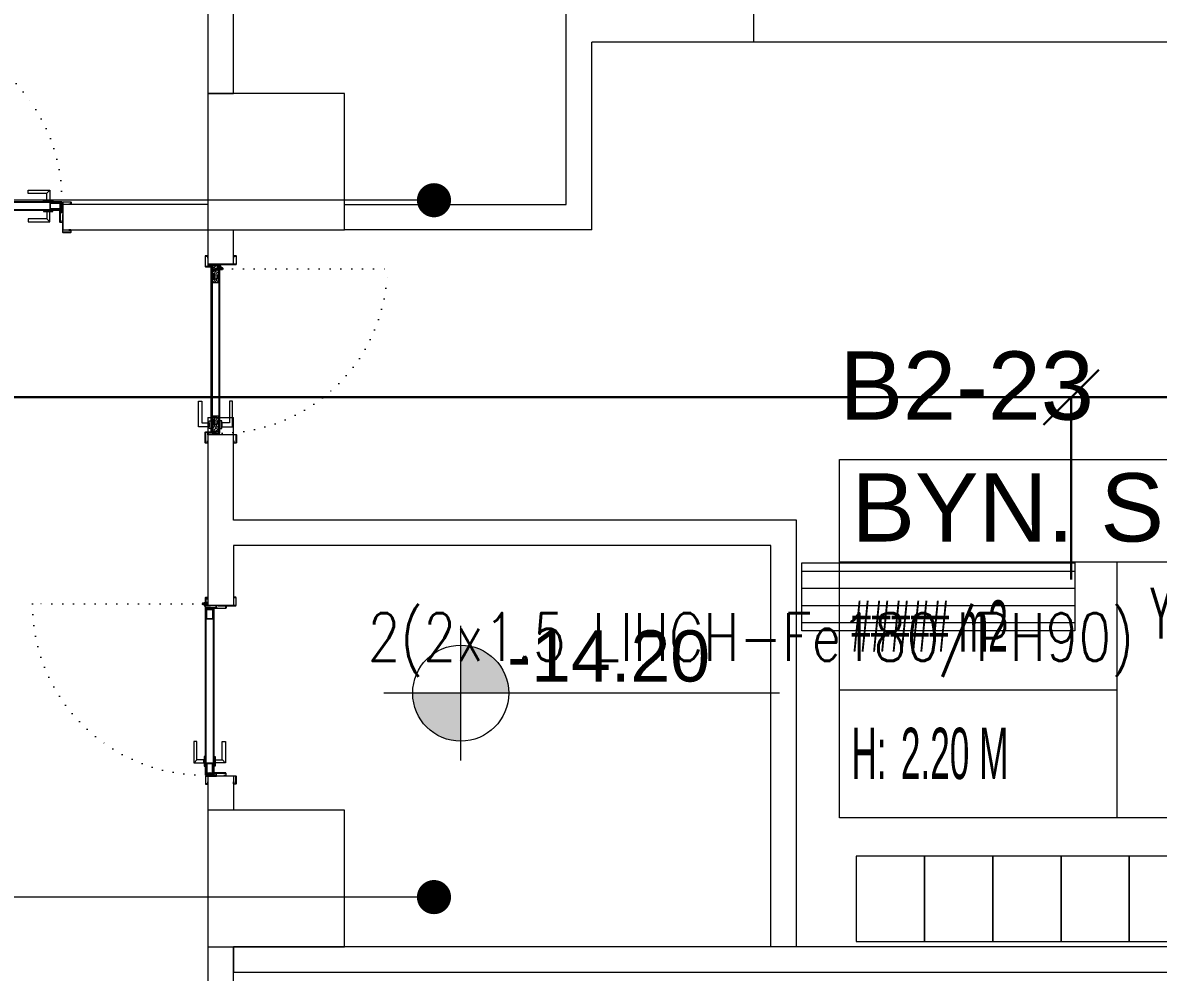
# Model space of a CAD drawing. Header units: metres. Extents: x -19121 to 152404, y -12107 to 46241.
# Drawn here: x 11131 to 11797, y 1585 to 2141 of the extents above; entities that cross this region are included whole.
import ezdxf
from ezdxf.enums import TextEntityAlignment as Align

# ---------------------------------------------------------------- set-up
doc = ezdxf.new("R2010")
doc.units = ezdxf.units.M
doc.header["$LTSCALE"] = 50
doc.header["$MEASUREMENT"] = 0
doc.linetypes.add('DOT2', pattern=[0.125, 0, -0.125])
doc.linetypes.add('HIDDEN', pattern=[0.375, 0.25, -0.125])
doc.layers.get('0').update_dxf_attribs({"color": 9, "lineweight": 9})
for name, color, linetype, lineweight in [('00', 9, 'Continuous', 9), ('01', 9, 'Continuous', 9), ('05', 9, 'Continuous', 9), ('06B', 9, 'Continuous', 9), ('06C @ 1', 9, 'Continuous', 9), ('09', 9, 'Continuous', 9), ('10', 9, 'Continuous', 9), ('12', 9, 'Continuous', 9), ('20', 9, 'DOT2', 9), ('21', 9, 'Continuous', 9), ('21_mahal200', 9, 'Continuous', 9), ('E-MODÜL HATTI', 6, 'Continuous', 30), ('E-YAZI', 7, 'Continuous', 30), ('TEFRİŞ', 9, 'Continuous', 9)]:
    doc.layers.add(name, color=color, linetype=linetype, lineweight=lineweight)
doc.styles.add('Arial', font='arial.ttf', dxfattribs={"height": 2.5})
doc.styles.add('E-YAZI', font='txttw.shx', dxfattribs={"height": 200})
doc.styles.add('MuuM_TEXT-ITALIC', font='ARIALNI.TTF')
doc.styles.add('MuuM_TEXT-STANDART', font='ARIALN.TTF')
doc.dimstyles.new('MuuM_DIM200', dxfattribs={"dimscale": 20, "dimtxt": 2, "dimasz": 1, "dimexe": 1, "dimexo": 1, "dimgap": 1, "dimtad": 1, "dimdec": 1, "dimrnd": 0.5, "dimdsep": 46, "dimtxsty": 'MuuM_TEXT-STANDART', "dimblk": 'ARCHTICK', "dimcen": 0, "dimdle": 0.15, "dimclrd": 256, "dimclre": 256, "dimclrt": 256, "dimadec": 0, "dimazin": 0, "dimtfac": 5, "dimtdec": 1, "dimtix": 1, "dimtmove": 2, "dimatfit": 3, "dimldrblk": 'DOT', "dimfxl": 3, "dimfxlon": 1, "dimtolj": 1, "dimlwd": -1, "dimlwe": -1, "dimarcsym": 0})

# ---------------------------------------------------------------- blocks, each defined once
blk = doc.blocks.new('p-kolon_80x80')
blk.add_lwpolyline([(-40, -40), (40, -40), (40, 40), (-40, 40)], close=True)
blk = doc.blocks.new('2.bod.sitatik')
at = {"layer": '01'}
blk.add_lwpolyline([(12385, -7750), (12385, -7030), (12385, -7030), (12345, -7030), (12345, -6950), (12385, -6950), (12385, -6950), (12385, -6322.78), (12319.48, -6190), (12040, -6190), (12040, -6610), (11990, -6610), (11990, -6500), (11600, -6500), (11600, -6500), (11560, -6500), (11560, -6460), (11990, -6460), (11990, -6190), (11560, -6190), (11560, -4550.46)], dxfattribs=at)
for p in [(11280, -6570), (11280, -6990)]:
    blk.add_blockref('p-kolon_80x80', p, dxfattribs=at)
blk = doc.blocks.new('gr-p-barel kilitli kapı kolu')
at = {"flags": 128}
for points in [[(-0.9, 0.8), (-0.9, 4.9), (-11.7, 4.9), (-11.7, 6.7), (0.9, 6.7), (0.9, 0.8)], [(-0.8, 5), (0.8, 6.6)]]:
    blk.add_lwpolyline(points, dxfattribs=at)
blk.add_lwpolyline([(-2.75, 0), (-2.75, 0.7), (2.75, 0.7), (2.75, 0)])
blk.add_lwpolyline([(-1.3, 0.7), (1.3, 0.7), (1.3, 0.8), (-1.3, 0.8)], close=True)
blk = doc.blocks.new('prf-scr2')
at = {"linetype": 'DOT2', "ltscale": 10}
blk.add_line((0, 0.19), (0, -1.06), dxfattribs=at)
for p, q in [((0.09, -0.24), (-0.09, -0.2)), ((-0.09, -0.24), (0.09, -0.28)), ((0.09, -0.32), (-0.09, -0.28)), ((-0.09, -0.32), (0.09, -0.36)), ((0.09, -0.4), (-0.09, -0.36)), ((-0.09, -0.4), (0.09, -0.44)), ((0.09, -0.48), (-0.09, -0.44)), ((-0.09, -0.48), (0.09, -0.52)), ((0.09, -0.56), (-0.09, -0.52)), ((-0.09, -0.56), (0.09, -0.6)), ((0.09, -0.64), (-0.09, -0.6)), ((-0.09, -0.64), (0.09, -0.68)), ((0.09, -0.72), (-0.09, -0.68)), ((-0.09, -0.72), (0.09, -0.76)), ((0.06, -0.84), (-0.08, -0.76)), ((-0.07, -0.8), (0.06, -0.84)), ((0.09, -0.17), (0, -0.15)), ((0, -0.18), (0.09, -0.2))]:
    blk.add_line(p, q)
blk.add_lwpolyline([(0.23, 0), (-0.23, 0), (-0.23, -0.01), (-0.12, -0.14), (0.12, -0.14), (0.23, -0.01), (0.23, 0)], close=True)
for points in [[(0.23, -0.01), (-0.23, -0.01)], [(-0.09, -0.14), (-0.09, -0.2), (-0.12, -0.22), (-0.12, -0.23), (-0.09, -0.24), (-0.09, -0.28), (-0.12, -0.3), (-0.12, -0.31), (-0.09, -0.32), (-0.09, -0.36), (-0.12, -0.38), (-0.12, -0.39), (-0.09, -0.4), (-0.09, -0.44), (-0.12, -0.46), (-0.12, -0.46), (-0.09, -0.48), (-0.09, -0.52), (-0.12, -0.54), (-0.12, -0.54), (-0.09, -0.56), (-0.09, -0.6), (-0.12, -0.62), (-0.12, -0.62), (-0.09, -0.64), (-0.09, -0.68), (-0.12, -0.69), (-0.12, -0.7), (-0.09, -0.72), (-0.09, -0.73), (-0.08, -0.76), (-0.1, -0.77), (-0.1, -0.78), (-0.07, -0.8), (-0.01, -0.94), (0, -0.95), (0.01, -0.94), (0.08, -0.76), (0.09, -0.76), (0.12, -0.74), (0.12, -0.73), (0.09, -0.72), (0.09, -0.68), (0.12, -0.66), (0.12, -0.66), (0.09, -0.64), (0.09, -0.6), (0.12, -0.58), (0.12, -0.58), (0.09, -0.56), (0.09, -0.52), (0.12, -0.5), (0.12, -0.5), (0.09, -0.48), (0.09, -0.44), (0.12, -0.43), (0.12, -0.42), (0.09, -0.4), (0.09, -0.36), (0.12, -0.35), (0.12, -0.34), (0.09, -0.32), (0.09, -0.28), (0.12, -0.27), (0.12, -0.26), (0.09, -0.24), (0.09, -0.2), (0.12, -0.19), (0.12, -0.18), (0.09, -0.17), (0.09, -0.14)]]:
    blk.add_lwpolyline(points)
blk = doc.blocks.new('K-SAC-01')
at = {"layer": '10'}
for points in [[(-4.6, 16.2, -0.414214), (-4.5, 16.3), (-0.1, 16.3, -0.414214), (0, 16.2), (0, 5.9), (0.2, 5.9), (0.2, 16.2, 0.414214), (-0.1, 16.5), (-4.5, 16.5, 0.414214), (-4.8, 16.2), (-4.8, 15.3, 0.414214), (-4.5, 15), (-3.4, 15), (-3.4, 15.2), (-4.5, 15.2, -0.414214), (-4.6, 15.3)], [(104.6, 16.2, 0.414214), (104.5, 16.3), (100.1, 16.3, 0.414214), (100, 16.2), (100, 5.9), (99.8, 5.9), (99.8, 16.2, -0.414214), (100.1, 16.5), (104.5, 16.5, -0.414214), (104.8, 16.2), (104.8, 15.3, -0.414214), (104.5, 15), (103.4, 15), (103.4, 15.2), (104.5, 15.2, 0.414214), (104.6, 15.3)], [(0.2, 10.3, -0.414214), (0.5, 10.6), (1.5, 10.6, -0.414214), (1.8, 10.3), (1.8, 3.9, -0.414214), (1.5, 3.6, -0.414214), (1.2, 3.9), (1.2, 4.8), (0.2, 4.8), (0.2, -1.2, -0.414214), (-0.1, -1.5), (-4.5, -1.5, -0.414214), (-4.8, -1.2), (-4.8, -0.3, -0.414214), (-4.5, 0), (-3.4, 0), (-3.4, -0.2), (-4.5, -0.2, 0.414214), (-4.6, -0.3), (-4.6, -1.2, 0.414214), (-4.5, -1.3), (-0.1, -1.3, 0.414214), (0, -1.2), (0, 5), (1.4, 5), (1.4, 3.9, 0.414214), (1.5, 3.8, 0.414214), (1.6, 3.9), (1.6, 10.3, 0.414214), (1.5, 10.4), (0.5, 10.4, 0.414214), (0.4, 10.3), (0.4, 9.4), (0.2, 9.4)], [(99.8, 10.3, 0.414214), (99.5, 10.6), (98.5, 10.6, 0.414214), (98.2, 10.3), (98.2, 3.9, 0.414214), (98.5, 3.6, 0.414214), (98.8, 3.9), (98.8, 4.8), (99.8, 4.8), (99.8, -1.2, 0.414214), (100.1, -1.5), (104.5, -1.5, 0.414214), (104.8, -1.2), (104.8, -0.3, 0.414214), (104.5, 0), (103.4, 0), (103.4, -0.2), (104.5, -0.2, -0.414214), (104.6, -0.3), (104.6, -1.2, -0.414214), (104.5, -1.3), (100.1, -1.3, -0.414214), (100, -1.2), (100, 5), (98.6, 5), (98.6, 3.9, -0.414214), (98.5, 3.8, -0.414214), (98.4, 3.9), (98.4, 10.3, -0.414214), (98.5, 10.4), (99.5, 10.4, -0.414214), (99.6, 10.3), (99.6, 9.4), (99.8, 9.4)], [(-0.38, -2.01), (1, -1.37), (1, 1.5), (1.2, 1.5), (1.2, -1.5), (-0.27, -2.18, -14.796002)]]:
    blk.add_lwpolyline(points, format="xyb", close=True, dxfattribs=at)
for points in [[(98.8, 0.15), (98.8, 2.15), (99.1, 2.15), (99.1, 3.19), (1.5, 3.19), (1.5, 2.15), (1.8, 2.15), (1.8, 0.15), (1.5, 0.15), (1.5, 1.85), (1.2, 1.85), (1.2, 3.49), (99.4, 3.49), (99.4, 1.85), (99.1, 1.85), (99.1, 0.15)], [(98.8, 2.15), (98.8, 0.15), (99.4, 0.15), (99.4, -1.5), (1.2, -1.5), (1.2, 0.15), (1.8, 0.15), (1.8, 2.15), (2.1, 2.15), (2.1, -0.15), (1.5, -0.15), (1.5, -1.2), (99.1, -1.2), (99.1, -0.15), (98.5, -0.15), (98.5, 2.15), (98.8, 2.15)]]:
    blk.add_lwpolyline(points, dxfattribs=at)
for points in [[(2.1, 3), (8.1, 3), (8.1, -1), (2.1, -1)], [(2.4, 2.7), (7.8, 2.7), (7.8, -0.7), (2.4, -0.7)], [(98.5, 3), (92.5, 3), (92.5, -1), (98.5, -1)], [(98.2, 2.7), (92.8, 2.7), (92.8, -0.7), (98.2, -0.7)]]:
    blk.add_lwpolyline(points, close=True, dxfattribs=at)
blk.add_circle((-0.95, -2.5), 0.55, dxfattribs=at)
at = {"layer": '20', "linetype": 'HIDDEN'}
for points in [[(-0.2, -1.3), (-0.2, 0), (-1.7, 0), (-1.7, -1.3)], [(-0.4, -1.99), (-0.4, -0.2), (-1.5, -0.2), (-1.5, -1.99)]]:
    blk.add_lwpolyline(points, dxfattribs=at)
at = {"layer": '20'}
blk.add_lwpolyline([(-0.95, -2.5), (-0.95, -102.85)], dxfattribs=at)
blk.add_arc((-0.95, -2.5), 100.35, 270, 1.51314, dxfattribs=at)
at = {"layer": '06B'}
blk.add_blockref('gr-p-barel kilitli kapı kolu', (91.4, 3.51), dxfattribs=at)
at = {"layer": '06B', "xscale": -1, "rotation": 180}
blk.add_blockref('gr-p-barel kilitli kapı kolu', (91.4, -1.51), dxfattribs=at)
at = {"layer": '10', "xscale": -1, "rotation": 90}
blk.add_blockref('prf-scr2', (1.5, 1), dxfattribs=at)
at = {"layer": '10', "rotation": 270}
blk.add_blockref('prf-scr2', (99.1, 1.22), dxfattribs=at)
blk = doc.blocks.new('p-kapı kolu')
for points in [[(2.2, 0), (2.2, -1.25), (-2.2, -1.25), (-2.2, 0), (2.2, 0)], [(1.225, -1.25), (1.225, -7.5), (-13.775, -7.5), (-13.775, -5.625), (-1.025, -5.625), (-1.025, -5.625), (-1.025, -1.25), (1.225, -1.25)]]:
    blk.add_lwpolyline(points)
blk = doc.blocks.new('K-AH-01')
at = {"layer": '09'}
h = blk.add_hatch(dxfattribs=at)
h.set_pattern_fill('LOGEND', color=256, scale=10, style=0)
h.set_pattern_definition([(7e-15, (-3944.073, -2726.897), (10, 10), [3, -7]), (7e-15, (-3944.073, -2726.397), (10, 10), [3, -7]), (7e-15, (-3943.573, -2725.397), (10, 10), [2, -8]), (7e-15, (-3943.073, -2724.397), (10, 10), [1.5, -8.5]), (7e-15, (-3943.073, -2723.397), (10, 10), [1, -9]), (7e-15, (-3945.573, -2722.397), (10, 10), [0.5, -2.5, 0.5, -6.5]), (7e-15, (-3944.073, -2721.897), (10, 10), [0.5, -4, 1.5, -4]), (7e-15, (-3942.073, -2721.397), (10, 10), [0.5, -0.5, 0.5, -8.5]), (7e-15, (-3942.573, -2720.897), (10, 10), [0.5, -9.5]), (7e-15, (-3943.073, -2719.897), (10, 10), [1.5, -8.5]), (7e-15, (-3943.073, -2718.897), (10, 10), [2, -8]), (7e-15, (-3943.573, -2717.897), (10, 10), [2.5, -3, 0.5, -4]), (90, (-3947.573, -2723.897), (-10, 10), [0.5, -1, 2.5, -6]), (90, (-3947.073, -2722.897), (-10, 10), [0.5, -0.5, 1.5, -7.5]), (90, (-3946.573, -2718.897), (-10, 10), [1, -9]), (90, (-3946.073, -2722.897), (-10, 10), [2, -3, 0.5, -4.5]), (90, (-3945.573, -2717.397), (-10, 10), [0.5, -9.5]), (90, (-3945.073, -2722.397), (-10, 10), [1.5, -8.5]), (90, (-3944.073, -2721.897), (-10, 10), [1, -9]), (90, (-3943.073, -2721.897), (-10, 10), [0.5, -1.5, 1.5, -6.5]), (90, (-3942.573, -2721.397), (-10, 10), [0.5, -9.5]), (90, (-3942.073, -2723.397), (-10, 10), [1.4, -8.6]), (90, (-3941.573, -2725.397), (-10, 10), [1, -9]), (90, (-3940.573, -2721.397), (-10, 10), [0.5, -9.5]), (90, (-3939.573, -2721.897), (-10, 10), [1.5, -8.5]), (90, (-3938.573, -2721.897), (-10, 10), [1.5, -8.5]), (45, (-3940.073, -2725.8966), (1e-15, 10), [0.7071, -0.7071, 0.7071, -12.020836]), (45, (-3942.073, -2723.3966), (1e-15, 10), [1.4142, -12.727936]), (45, (-3946.073, -2718.3966), (1e-15, 10), [1.4142, -12.727936]), (45, (-3944.073, -2720.8966), (1e-15, 10), [1.4142, -12.727936]), (45, (-3943.573, -2722.8966), (1e-15, 10), [1.4142, -12.727936]), (45, (-3940.573, -2724.8966), (1e-15, 10), [1.4142, -12.727936]), (45, (-3941.573, -2724.3966), (1e-15, 10), [2.12132, -12.020816]), (45, (-3944.573, -2719.8966), (1e-15, 10), [0.7071, -13.435036]), (45, (-3945.073, -2718.8966), (1e-15, 10), [0.7071, -13.435036]), (45, (-3941.073, -2718.8966), (1e-15, 10), [0.7071, -13.435036]), (45, (-3945.073, -2723.8966), (1e-15, 10), [0.7071, -13.435036]), (45, (-3939.573, -2720.3966), (1e-15, 10), [0.7071, -13.435036]), (45, (-3943.073, -2721.3966), (1e-15, 10), [0.7071, -13.435036]), (45, (-3942.073, -2720.3966), (1e-15, 10), [0.7071, -13.435036]), (135, (-3942.573, -2722.3966), (-10, 1e-15), [0.7071, -0.7071, 2.12132, -10.606616]), (135, (-3941.073, -2722.3966), (-10, 1e-15), [0.7071, -13.435036]), (135, (-3941.073, -2725.8966), (-10, 1e-15), [0.7071, -13.435036]), (135, (-3943.073, -2723.3966), (-10, 1e-15), [0.7071, -13.435036]), (135, (-3941.573, -2721.3966), (-10, 1e-15), [0.7071, -13.435036]), (135, (-3944.073, -2723.8966), (-10, 1e-15), [0.7071, -13.435036]), (135, (-3940.073, -2723.8966), (-10, 1e-15), [0.7071, -13.435036]), (135, (-3947.073, -2726.8966), (-10, 1e-15), [0.7071, -13.435036]), (135, (-3946.573, -2726.3966), (-10, 1e-15), [1.4142, -12.727936]), (135, (-3946.073, -2725.8966), (-10, 1e-15), [1.4142, -12.727936]), (135, (-3945.073, -2725.8966), (-10, 1e-15), [1.4142, -12.727936]), (135, (-3944.573, -2724.8966), (-10, 1e-15), [1.4142, -12.727936]), (135, (-3940.573, -2720.8966), (-10, 1e-15), [1.4142, -12.727936]), (135, (-3938.573, -2725.8966), (-10, 1e-15), [1.4142, -12.727936]), (135, (-3938.073, -2717.8966), (-10, 1e-15), [1.4142, -12.727936]), (135, (-3938.073, -2718.8966), (-10, 1e-15), [1.4142, -12.727936]), (135, (-3939.073, -2719.3966), (-10, 1e-15), [1.4142, -12.727936]), (135, (-3946.073, -2719.3966), (-10, 1e-15), [2.12132, -12.020816]), (135, (-3939.573, -2720.3966), (-10, 1e-15), [2.12132, -12.020816]), (26.56505, (-3945.0727, -2717.3966), (10, 4e-09), [1.118, -21.24268]), (26.56505, (-3945.0727, -2722.3966), (10, 4e-09), [1.118, -21.24268]), (26.56505, (-3944.0727, -2719.3966), (10, 4e-09), [1.118, -21.24268]), (26.56505, (-3941.0727, -2726.3966), (10, 4e-09), [1.118, -21.24268]), (26.56505, (-3941.5727, -2725.3966), (10, 4e-09), [1.118, -21.24268]), (26.56505, (-3944.5727, -2723.3966), (10, 4e-09), [1.118, -21.24268]), (26.56505, (-3944.5727, -2718.3966), (10, 4e-09), [1.118, -21.24268]), (26.56505, (-3941.5727, -2721.3966), (10, 4e-09), [2.236, -20.12468]), (63.43495, (-3941.5727, -2719.8966), (5e-10, 10), [1.118, -21.24268]), (63.43495, (-3940.0727, -2722.8966), (5e-10, 10), [1.118, -21.24268]), (63.43495, (-3945.0727, -2720.8966), (5e-10, 10), [1.118, -21.24268]), (63.43495, (-3947.0727, -2720.3966), (5e-10, 10), [1.118, -21.24268]), (63.43495, (-3941.0727, -2722.3966), (5e-10, 10), [1.118, -21.24268]), (63.43495, (-3942.0727, -2722.3966), (5e-10, 10), [1.118, -21.24268]), (63.43495, (-3946.0727, -2720.8966), (5e-10, 10), [2.236, -20.12468]), (63.43495, (-3938.5727, -2724.3966), (5e-10, 10), [2.236, -20.12468]), (63.43495, (-3939.5727, -2723.8966), (5e-10, 10), [2.236, -20.12468]), (116.56505, (-3947.5727, -2725.3966), (-4e-09, 10), [1.118, -21.24268]), (116.56505, (-3947.5727, -2719.8966), (-4e-09, 10), [1.118, -21.24268]), (116.56505, (-3945.5727, -2726.8966), (-4e-09, 10), [1.118, -21.24268]), (116.56505, (-3946.5727, -2717.8966), (-4e-09, 10), [1.118, -21.24268]), (116.56505, (-3945.5727, -2723.8966), (-4e-09, 10), [1.118, -21.24268]), (116.56505, (-3943.5727, -2722.8966), (-4e-09, 10), [1.118, -21.24268]), (116.56505, (-3942.5727, -2720.8966), (-4e-09, 10), [1.118, -21.24268]), (116.56505, (-3947.0727, -2724.8966), (3.2e-06, 10.0000016), [1.118, -21.24268]), (116.56505, (-3944.5727, -2723.3966), (-4e-09, 10), [1.118, -21.24268]), (116.56505, (-3941.5727, -2724.3966), (-4e-09, 10), [1.118, -21.24268]), (116.56505, (-3940.5727, -2723.3966), (-4e-09, 10), [1.118, -21.24268]), (116.56505, (-3938.5727, -2720.3966), (-4e-09, 10), [1.118, -21.24268]), (116.56505, (-3946.0727, -2717.3966), (-4e-09, 10), [1.118, -21.24268]), (116.56505, (-3947.5727, -2717.8966), (-4e-09, 10), [2.236, -20.12468]), (116.56505, (-3946.0727, -2724.8966), (-4e-09, 10), [2.236, -20.12468]), (153.43495, (-3947.5727, -2726.3966), (-10, 5e-10), [1.118, -21.24268]), (153.43495, (-3939.0727, -2726.8966), (-10, 5e-10), [1.118, -21.24268]), (153.43495, (-3939.5727, -2721.8966), (-10, 5e-10), [1.118, -21.24268]), (153.43495, (-3943.5727, -2725.3966), (-10, 5e-10), [1.118, -21.24268]), (153.43495, (-3944.0727, -2726.3966), (-10, 5e-10), [1.118, -21.24268]), (153.43495, (-3943.0727, -2724.3966), (-10, 5e-10), [1.118, -21.24268]), (153.43495, (-3940.0727, -2718.3966), (-10, 5e-10), [1.118, -21.24268]), (153.43495, (-3939.0727, -2717.8966), (-10, 5e-10), [2.236, -20.12468])])
h.paths.add_polyline_path([(10.77, 6.46), (10.77, 2.46), (0.77, 2.46), (0.77, 6.46)])
h = blk.add_hatch(dxfattribs=at)
h.set_pattern_fill('LOGEND', color=256, scale=10, style=0)
h.set_pattern_definition([(7e-15, (-3938.781, -2726.897), (10, 10), [3, -7]), (7e-15, (-3938.781, -2726.397), (10, 10), [3, -7]), (7e-15, (-3938.281, -2725.397), (10, 10), [2, -8]), (7e-15, (-3937.781, -2724.397), (10, 10), [1.5, -8.5]), (7e-15, (-3937.781, -2723.397), (10, 10), [1, -9]), (7e-15, (-3940.281, -2722.397), (10, 10), [0.5, -2.5, 0.5, -6.5]), (7e-15, (-3938.781, -2721.897), (10, 10), [0.5, -4, 1.5, -4]), (7e-15, (-3936.781, -2721.397), (10, 10), [0.5, -0.5, 0.5, -8.5]), (7e-15, (-3937.281, -2720.897), (10, 10), [0.5, -9.5]), (7e-15, (-3937.781, -2719.897), (10, 10), [1.5, -8.5]), (7e-15, (-3937.781, -2718.897), (10, 10), [2, -8]), (7e-15, (-3938.281, -2717.897), (10, 10), [2.5, -3, 0.5, -4]), (90, (-3942.281, -2723.897), (-10, 10), [0.5, -1, 2.5, -6]), (90, (-3941.781, -2722.897), (-10, 10), [0.5, -0.5, 1.5, -7.5]), (90, (-3941.281, -2718.897), (-10, 10), [1, -9]), (90, (-3940.781, -2722.897), (-10, 10), [2, -3, 0.5, -4.5]), (90, (-3940.281, -2717.397), (-10, 10), [0.5, -9.5]), (90, (-3939.781, -2722.397), (-10, 10), [1.5, -8.5]), (90, (-3938.781, -2721.897), (-10, 10), [1, -9]), (90, (-3937.781, -2721.897), (-10, 10), [0.5, -1.5, 1.5, -6.5]), (90, (-3937.281, -2721.397), (-10, 10), [0.5, -9.5]), (90, (-3936.781, -2723.397), (-10, 10), [1.4, -8.6]), (90, (-3936.281, -2725.397), (-10, 10), [1, -9]), (90, (-3935.281, -2721.397), (-10, 10), [0.5, -9.5]), (90, (-3934.281, -2721.897), (-10, 10), [1.5, -8.5]), (90, (-3933.281, -2721.897), (-10, 10), [1.5, -8.5]), (45, (-3934.781, -2725.8966), (1e-15, 10), [0.7071, -0.7071, 0.7071, -12.020836]), (45, (-3936.781, -2723.3966), (1e-15, 10), [1.4142, -12.727936]), (45, (-3940.781, -2718.3966), (1e-15, 10), [1.4142, -12.727936]), (45, (-3938.781, -2720.8966), (1e-15, 10), [1.4142, -12.727936]), (45, (-3938.281, -2722.8966), (1e-15, 10), [1.4142, -12.727936]), (45, (-3935.281, -2724.8966), (1e-15, 10), [1.4142, -12.727936]), (45, (-3936.281, -2724.3966), (1e-15, 10), [2.12132, -12.020816]), (45, (-3939.281, -2719.8966), (1e-15, 10), [0.7071, -13.435036]), (45, (-3939.781, -2718.8966), (1e-15, 10), [0.7071, -13.435036]), (45, (-3935.781, -2718.8966), (1e-15, 10), [0.7071, -13.435036]), (45, (-3939.781, -2723.8966), (1e-15, 10), [0.7071, -13.435036]), (45, (-3934.281, -2720.3966), (1e-15, 10), [0.7071, -13.435036]), (45, (-3937.781, -2721.3966), (1e-15, 10), [0.7071, -13.435036]), (45, (-3936.781, -2720.3966), (1e-15, 10), [0.7071, -13.435036]), (135, (-3937.281, -2722.3966), (-10, 1e-15), [0.7071, -0.7071, 2.12132, -10.606616]), (135, (-3935.781, -2722.3966), (-10, 1e-15), [0.7071, -13.435036]), (135, (-3935.781, -2725.8966), (-10, 1e-15), [0.7071, -13.435036]), (135, (-3937.781, -2723.3966), (-10, 1e-15), [0.7071, -13.435036]), (135, (-3936.281, -2721.3966), (-10, 1e-15), [0.7071, -13.435036]), (135, (-3938.781, -2723.8966), (-10, 1e-15), [0.7071, -13.435036]), (135, (-3934.781, -2723.8966), (-10, 1e-15), [0.7071, -13.435036]), (135, (-3941.781, -2726.8966), (-10, 1e-15), [0.7071, -13.435036]), (135, (-3941.281, -2726.3966), (-10, 1e-15), [1.4142, -12.727936]), (135, (-3940.781, -2725.8966), (-10, 1e-15), [1.4142, -12.727936]), (135, (-3939.781, -2725.8966), (-10, 1e-15), [1.4142, -12.727936]), (135, (-3939.281, -2724.8966), (-10, 1e-15), [1.4142, -12.727936]), (135, (-3935.281, -2720.8966), (-10, 1e-15), [1.4142, -12.727936]), (135, (-3933.281, -2725.8966), (-10, 1e-15), [1.4142, -12.727936]), (135, (-3932.781, -2717.8966), (-10, 1e-15), [1.4142, -12.727936]), (135, (-3932.781, -2718.8966), (-10, 1e-15), [1.4142, -12.727936]), (135, (-3933.781, -2719.3966), (-10, 1e-15), [1.4142, -12.727936]), (135, (-3940.781, -2719.3966), (-10, 1e-15), [2.12132, -12.020816]), (135, (-3934.281, -2720.3966), (-10, 1e-15), [2.12132, -12.020816]), (26.56505, (-3939.7813, -2717.3966), (10, 4e-09), [1.118, -21.24268]), (26.56505, (-3939.7813, -2722.3966), (10, 4e-09), [1.118, -21.24268]), (26.56505, (-3938.7813, -2719.3966), (10, 4e-09), [1.118, -21.24268]), (26.56505, (-3935.7813, -2726.3966), (10, 4e-09), [1.118, -21.24268]), (26.56505, (-3936.2813, -2725.3966), (10, 4e-09), [1.118, -21.24268]), (26.56505, (-3939.2813, -2723.3966), (10, 4e-09), [1.118, -21.24268]), (26.56505, (-3939.2813, -2718.3966), (10, 4e-09), [1.118, -21.24268]), (26.56505, (-3936.2813, -2721.3966), (10, 4e-09), [2.236, -20.12468]), (63.43495, (-3936.2813, -2719.8966), (5e-10, 10), [1.118, -21.24268]), (63.43495, (-3934.7813, -2722.8966), (5e-10, 10), [1.118, -21.24268]), (63.43495, (-3939.7813, -2720.8966), (5e-10, 10), [1.118, -21.24268]), (63.43495, (-3941.7813, -2720.3966), (5e-10, 10), [1.118, -21.24268]), (63.43495, (-3935.7813, -2722.3966), (5e-10, 10), [1.118, -21.24268]), (63.43495, (-3936.7813, -2722.3966), (5e-10, 10), [1.118, -21.24268]), (63.43495, (-3940.7813, -2720.8966), (5e-10, 10), [2.236, -20.12468]), (63.43495, (-3933.2813, -2724.3966), (5e-10, 10), [2.236, -20.12468]), (63.43495, (-3934.2813, -2723.8966), (5e-10, 10), [2.236, -20.12468]), (116.56505, (-3942.2813, -2725.3966), (-4e-09, 10), [1.118, -21.24268]), (116.56505, (-3942.2813, -2719.8966), (-4e-09, 10), [1.118, -21.24268]), (116.56505, (-3940.2813, -2726.8966), (-4e-09, 10), [1.118, -21.24268]), (116.56505, (-3941.2813, -2717.8966), (-4e-09, 10), [1.118, -21.24268]), (116.56505, (-3940.2813, -2723.8966), (-4e-09, 10), [1.118, -21.24268]), (116.56505, (-3938.2813, -2722.8966), (-4e-09, 10), [1.118, -21.24268]), (116.56505, (-3937.2813, -2720.8966), (-4e-09, 10), [1.118, -21.24268]), (116.56505, (-3941.7813, -2724.8966), (3.2e-06, 10.0000016), [1.118, -21.24268]), (116.56505, (-3939.2813, -2723.3966), (-4e-09, 10), [1.118, -21.24268]), (116.56505, (-3936.2813, -2724.3966), (-4e-09, 10), [1.118, -21.24268]), (116.56505, (-3935.2813, -2723.3966), (-4e-09, 10), [1.118, -21.24268]), (116.56505, (-3933.2813, -2720.3966), (-4e-09, 10), [1.118, -21.24268]), (116.56505, (-3940.7813, -2717.3966), (-4e-09, 10), [1.118, -21.24268]), (116.56505, (-3942.2813, -2717.8966), (-4e-09, 10), [2.236, -20.12468]), (116.56505, (-3940.7813, -2724.8966), (-4e-09, 10), [2.236, -20.12468]), (153.43495, (-3942.2813, -2726.3966), (-10, 5e-10), [1.118, -21.24268]), (153.43495, (-3933.7813, -2726.8966), (-10, 5e-10), [1.118, -21.24268]), (153.43495, (-3934.2813, -2721.8966), (-10, 5e-10), [1.118, -21.24268]), (153.43495, (-3938.2813, -2725.3966), (-10, 5e-10), [1.118, -21.24268]), (153.43495, (-3938.7813, -2726.3966), (-10, 5e-10), [1.118, -21.24268]), (153.43495, (-3937.7813, -2724.3966), (-10, 5e-10), [1.118, -21.24268]), (153.43495, (-3934.7813, -2718.3966), (-10, 5e-10), [1.118, -21.24268]), (153.43495, (-3933.7813, -2717.8966), (-10, 5e-10), [2.236, -20.12468])])
h.paths.add_polyline_path([(89.06, 2.47), (89.06, 6.46), (99.06, 6.47), (99.06, 2.47)])
at = {"layer": '10'}
for points in [[(-0.44, -1.7), (1.3, -1.7, 0.414214), (1.6, -1.4), (1.6, 1.1, 0.414214), (1.3, 1.4, 0.414214), (1, 1.1), (1, 0.2), (0.2, 0.2), (0.2, 16.4, 0.414214), (-0.1, 16.7), (-4.6, 16.7, 0.414214), (-4.9, 16.4), (-4.9, 15.3, 0.414214), (-4.6, 15), (-3.5, 15), (-3.5, 15.2), (-4.6, 15.2, -0.414214), (-4.7, 15.3), (-4.7, 16.4, -0.414214), (-4.6, 16.5), (-0.2, 16.5), (-0.1, 16.5, -0.414214), (0, 16.4), (0, 0), (1.2, 0), (1.2, 1.1, -0.414214), (1.3, 1.2, -0.414214), (1.4, 1.1), (1.4, -1.4, -0.414214), (1.3, -1.5), (-0.44, -1.5), (-4.6, -1.5, -0.414214), (-4.7, -1.4), (-4.7, -0.3, -0.414214), (-4.6, -0.2), (-3.5, -0.2), (-3.5, 0), (-4.6, 0, 0.414214), (-4.9, -0.3), (-4.9, -1.4, 0.414214), (-4.6, -1.7)], [(100.44, -1.7), (98.7, -1.7, -0.414214), (98.4, -1.4), (98.4, 1.1, -0.414214), (98.7, 1.4, -0.414214), (99, 1.1), (99, 0.2), (99.8, 0.2), (99.8, 16.4, -0.414214), (100.1, 16.7), (104.6, 16.7, -0.414214), (104.9, 16.4), (104.9, 15.3, -0.414214), (104.6, 15), (103.5, 15), (103.5, 15.2), (104.6, 15.2, 0.414214), (104.7, 15.3), (104.7, 16.4, 0.414214), (104.6, 16.5), (100.2, 16.5), (100.1, 16.5, 0.414214), (100, 16.4), (100, 0), (98.8, 0), (98.8, 1.1, 0.414214), (98.7, 1.2, 0.414214), (98.6, 1.1), (98.6, -1.4, 0.414214), (98.7, -1.5), (100.44, -1.5), (104.6, -1.5, 0.414214), (104.7, -1.4), (104.7, -0.3, 0.414214), (104.6, -0.2), (103.5, -0.2), (103.5, 0), (104.6, 0, -0.414214), (104.9, -0.3), (104.9, -1.4, -0.414214), (104.6, -1.7)], [(2.15, 7.6), (0.77, 6.96), (0.77, 4.09), (0.57, 4.09), (0.57, 7.09), (2.04, 7.77, -14.796002)]]:
    blk.add_lwpolyline(points, format="xyb", close=True, dxfattribs=at)
blk.add_circle((2.72, 8.09), 0.55, dxfattribs=at)
at = {"layer": '12'}
for points in [[(0.77, 6.46), (99.06, 6.47), (99.06, 6.97), (0.77, 6.96)], [(0.77, 2.46), (10.77, 2.46), (10.77, 6.46), (0.77, 6.46)], [(0.77, 2.46), (99.06, 2.46), (99.06, 1.96), (0.77, 1.96)], [(89.06, 2.46), (99.06, 2.46), (99.06, 6.47), (89.06, 6.47)]]:
    blk.add_lwpolyline(points, close=True, dxfattribs=at)
at = {"layer": '20'}
blk.add_lwpolyline([(2.72, 8.09), (2.72, 105.23)], dxfattribs=at)
at = {"layer": '20', "linetype": 'HIDDEN'}
for points in [[(1.97, 6.89), (1.97, 5.39), (3.47, 5.39), (3.47, 6.89)], [(2.17, 7.58), (2.17, 5.59), (3.27, 5.59), (3.27, 7.58)]]:
    blk.add_lwpolyline(points, dxfattribs=at)
at = {"layer": '20'}
blk.add_arc((0.77, 6.96), 98.29, 357.08416, 88.86324, dxfattribs=at)
at = {"layer": '06C @ 1', "xscale": -1, "rotation": 180}
blk.add_blockref('p-kapı kolu', (94.06, 6.97), dxfattribs=at)
at = {"layer": '06C @ 1'}
blk.add_blockref('p-kapı kolu', (94.06, 1.96), dxfattribs=at)
blk = doc.blocks.new('0_elevationtarget-p-bk')
h = blk.add_hatch(color=250)
h.paths.add_polyline_path([(1.875, 0, 0.414214), (0, 1.875), (0, 0)])
h.paths.add_polyline_path([(0, 0), (-1.875, 0, 0.414214), (0, -1.875)])
blk.add_line((0, -2.625), (0, 2.625))
blk.add_lwpolyline([(12.453, 0), (-3, 0)])
blk.add_circle((0, 0), 1.875)
at = {"style": 'Arial'}
blk.add_attdef('BITMISKOT', text='', height=2, dxfattribs=at).set_placement((4.5, 0), align=Align.BOTTOM_LEFT)
at = {"style": 'MuuM_TEXT-ITALIC'}
blk.add_attdef('FINISHINGFLOORLEVEL', text='', height=2, dxfattribs=at).set_placement((4.5, -0.592), align=Align.TOP_LEFT)
blk = doc.blocks.new('_ArchTick')
at = {"color": 0, "linetype": 'ByBlock', "const_width": 0.15}
blk.add_lwpolyline([(-0.5, -0.5), (0.5, 0.5)], dxfattribs=at)
blk = doc.blocks.new('_Dot')
at = {"color": 0, "linetype": 'ByBlock', "lineweight": -2}
blk.add_line((-0.5, 0), (-1, 0), dxfattribs=at)
at = {"color": 0, "linetype": 'ByBlock', "const_width": 0.5}
blk.add_lwpolyline([(-0.25, 0, 1), (0.25, 0, 1)], format="xyb", close=True, dxfattribs=at)
blk = doc.blocks.new('0_roomno2')
blk.add_lwpolyline([(19.375, -10.5), (0, -10.5), (0, 0), (19.375, 0)], close=True)
for points in [[(0, -3), (19.375, -3)], [(8.125, -3), (8.125, -10.5)], [(11.875, -3), (11.875, -10.5)], [(15.625, -3), (15.625, -10.5)], [(0, -6.75), (8.125, -6.75)]]:
    blk.add_lwpolyline(points)
at = {"style": 'MuuM_TEXT-STANDART', "width": 0.6}
blk.add_text('H:', height=1.5, dxfattribs=at).set_placement((0.35, -8.608), align=Align.MIDDLE_LEFT)
at = {"style": 'Arial'}
blk.add_attdef('ODANO', (0, 1.17), '', height=2, dxfattribs=at)
blk.add_attdef('MEKANADI', text='', height=2, dxfattribs=at).set_placement((0.35, -3), align=Align.BOTTOM_LEFT)
at = {"style": 'MuuM_TEXT-STANDART', "width": 0.6}
for tag, p in [('YER01', (10, -4.5)), ('TAVAN01', (13.75, -4.5)), ('DUVAR01', (17.5, -4.5)), ('YER02', (10, -6.75)), ('TAVAN02', (13.75, -6.75)), ('DUVAR02', (17.5, -6.75)), ('YER03', (10, -9)), ('TAVAN03', (13.75, -9)), ('DUVAR03', (17.5, -9))]:
    blk.add_attdef(tag, text='', height=1.5, dxfattribs=at).set_placement(p, align=Align.MIDDLE_CENTER)
for tag, p in [('M2', (0.35, -4.875)), ('TEMIZTAVANYUKSEKLIGI', (1.8, -8.608))]:
    blk.add_attdef(tag, text='', height=1.5, dxfattribs=at).set_placement(p, align=Align.MIDDLE_LEFT)
blk = doc.blocks.new('p-giyinme dolabı')
blk.add_lwpolyline([(40, -20), (40, 20), (-10, 20), (-10, -20)], close=True)
blk = doc.blocks.new('p-bank')
h = blk.add_hatch()
h.set_pattern_fill('_USER', color=256, scale=10, angle=90, pattern_type=0)
h.set_pattern_definition([(90, (-220, 160), (-10, 6e-16), [])])
h.paths.add_polyline_path([(-20, 0), (-20, 160), (20, 160), (20, 0)])
blk.add_lwpolyline([(-20, 0), (-20, 160), (20, 160), (20, 0)], close=True)
blk = doc.blocks.new('2.bod.Mimari')
at = {"layer": '00'}
for p, q in [((11560, -6500), (11465, -6500)), ((11465, -6610), (11465, -6500)), ((11255, -6780), (11255, -6720)), ((11585, -6780), (11255, -6780)), ((11585, -7030), (11585, -6780)), ((11255, -6795), (11255, -6830)), ((11570, -6795), (11255, -6795)), ((11570, -7030), (11570, -6795))]:
    blk.add_line(p, q, dxfattribs=at)
for points in [[(11240, -6445), (11240, -6530), (11255, -6530), (11255, -6445), (11240, -6445)], [(11465, -6610), (11320, -6610), (11320, -6610), (11320, -6610), (11320, -6610), (11320, -6610), (11320, -6610), (11320, -6610), (11320, -6595), (11450, -6595), (11450, -6460), (11465, -6460)], [(11240, -6595), (11155, -6595), (11155, -6610), (11240, -6610)], [(11240, -6610), (11240, -6630)], [(11255, -6630), (11255, -6610)], [(11240, -6630), (11255, -6630)], [(11240, -6720), (11255, -6720)], [(11240, -6720), (11240, -6830)], [(11255, -6830), (11240, -6830)], [(11255, -6930), (11240, -6930)], [(11240, -6930), (11240, -6950)], [(11255, -6930), (11255, -6950)], [(11240, -7030), (11240, -7640)], [(11275, -7350), (11275, -7350), (11255, -7350), (11255, -7030)], [(11255, -7045), (12020, -7045), (12020, -7030), (11255, -7030), (11255, -7045)]]:
    blk.add_lwpolyline(points, dxfattribs=at)
at = {"xscale": -1, "rotation": 180}
blk.add_blockref('K-SAC-01', (11055, -6595), dxfattribs=at)
at = {"rotation": 270}
for name, p in [('K-AH-01', (11240, -6630)), ('K-SAC-01', (11240, -6830))]:
    blk.add_blockref(name, p, dxfattribs=at)
at = {"layer": '05', "rotation": 270}
for p in [(11640, -6987), (11680, -6987), (11720, -6987), (11760, -6987), (11800, -6987)]:
    blk.add_blockref('p-giyinme dolabı', p, dxfattribs=at)
at = {"layer": '21'}
ref = blk.add_blockref('0_elevationtarget-p-bk', (11388.14, -6881.44), dxfattribs=dict(at, xscale=15, yscale=15, zscale=15))
ref.add_attrib('BITMISKOT', '-14.20', dxfattribs={"layer": '0', "height": 30, "style": 'Arial'}).set_placement((11415.46, -6883.62), align=Align.BOTTOM_LEFT)
at = {"layer": '21_mahal200'}
ref = blk.add_blockref('0_roomno2', (11610.13, -6744.58), dxfattribs=dict(at, xscale=20, yscale=20, zscale=20))
ref.add_attrib('ODANO', 'B2-23', (11610.13, -6721.18), dxfattribs={"layer": '0', "height": 40, "style": 'Arial'})
ref.add_attrib('MEKANADI', 'BYN. SOY. O.', dxfattribs={"layer": '0', "height": 40, "style": 'Arial'}).set_placement((11617.13, -6804.58), align=Align.BOTTOM_LEFT)
ref.add_attrib('M2', '##### m2', dxfattribs={"layer": '0', "height": 30, "style": 'MuuM_TEXT-STANDART', "width": 0.6}).set_placement((11617.13, -6842.08), align=Align.MIDDLE_LEFT)
ref.add_attrib('TEMIZTAVANYUKSEKLIGI', '2.20 M', dxfattribs={"layer": '0', "height": 30, "style": 'MuuM_TEXT-STANDART', "width": 0.6}).set_placement((11646.13, -6916.74), align=Align.MIDDLE_LEFT)
ref.add_attrib('YER01', 'Y05', dxfattribs={"layer": '0', "height": 30, "style": 'MuuM_TEXT-STANDART', "width": 0.6}).set_placement((11810.13, -6834.58), align=Align.MIDDLE_CENTER)
ref.add_attrib('TAVAN01', 'T01', dxfattribs={"layer": '0', "height": 30, "style": 'MuuM_TEXT-STANDART', "width": 0.6}).set_placement((11885.13, -6834.58), align=Align.MIDDLE_CENTER)
ref.add_attrib('DUVAR01', 'D07', dxfattribs={"layer": '0', "height": 30, "style": 'MuuM_TEXT-STANDART', "width": 0.6}).set_placement((11960.13, -6834.58), align=Align.MIDDLE_CENTER)
ref.add_attrib('TAVAN02', 'T09', dxfattribs={"layer": '0', "height": 30, "style": 'MuuM_TEXT-STANDART', "width": 0.6}).set_placement((11885.13, -6879.58), align=Align.MIDDLE_CENTER)
ref.add_attrib('DUVAR02', 'D15', dxfattribs={"layer": '0', "height": 30, "style": 'MuuM_TEXT-STANDART', "width": 0.6}).set_placement((11960.13, -6879.58), align=Align.MIDDLE_CENTER)
ref.add_attrib('DUVAR03', 'D14', dxfattribs={"layer": '0', "height": 30, "style": 'MuuM_TEXT-STANDART', "width": 0.6}).set_placement((11960.13, -6924.58), align=Align.MIDDLE_CENTER)
at = {"layer": 'TEFRİŞ', "rotation": 89.99999999999999}
blk.add_blockref('p-bank', (11748, -6825), dxfattribs=at)
at = {"layer": '21_mahal200'}
for points in [[(11372.49, -6592.58), (10989.34, -6592.58)], [(11372.49, -7000.95), (10989.34, -7000.95)]]:
    blk.add_leader(points, dimstyle='MuuM_DIM200', override={"dimasz": 1, "dimfxl": 10}, dxfattribs=at)

msp = doc.modelspace()

# ---------------------------------------------------------------- linework, layer by layer
at = {"layer": 'E-MODÜL HATTI', "ltscale": 50}
msp.add_line((11925.03, 1921.94), (10985.87, 1921.94), dxfattribs=at)
at = {"layer": 'E-YAZI', "color": 3}
for p, q in [((11762.14, 1938.1), (11729.81, 1905.78)), ((11745.98, 1815.23), (11745.98, 1921.94))]:
    msp.add_line(p, q, dxfattribs=at)

# ---------------------------------------------------------------- block references
for name in ['2.bod.sitatik', '2.bod.Mimari']:
    msp.add_blockref(name, (0, 8630))

# ---------------------------------------------------------------- texts
at = {"layer": 'E-YAZI', "color": 3, "style": 'E-YAZI', "width": 0.8}
msp.add_text('2(2x1.5 LIHCH-Fe180/PH90)', height=28, dxfattribs=at).set_placement((11333.59, 1767.5))

doc.saveas('drawing.dxf')
